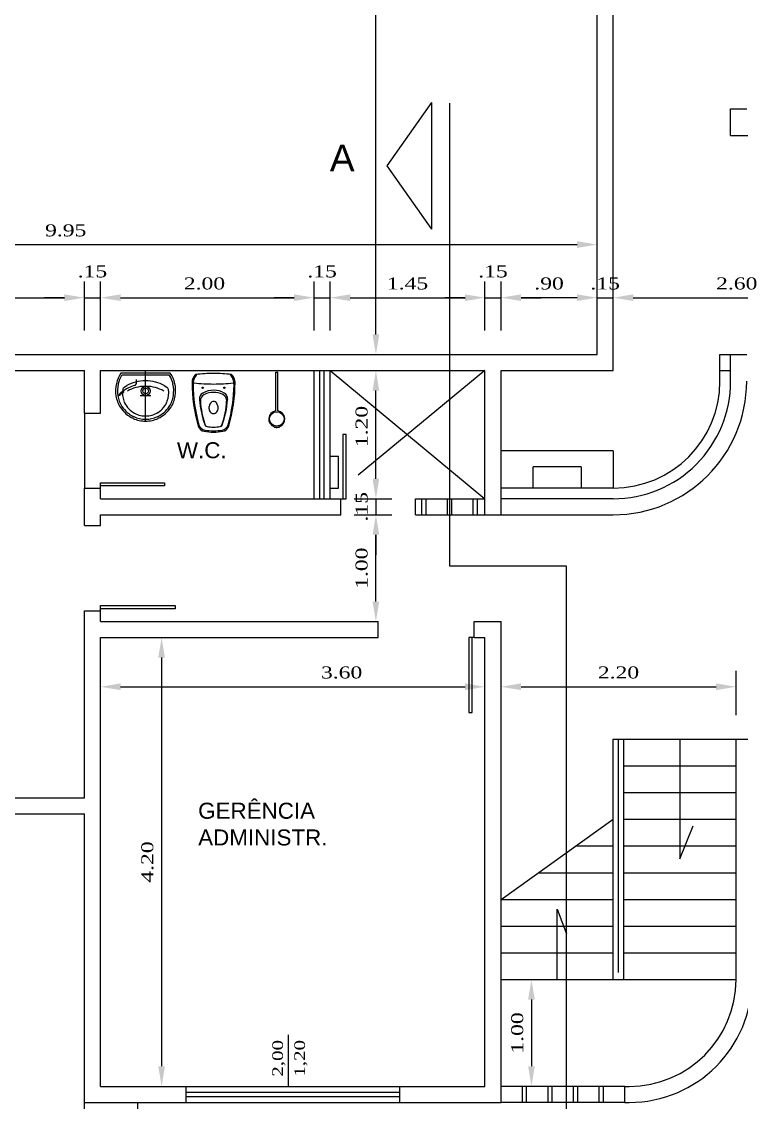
# Model space of a CAD drawing. Extents: x 2634 to 2816, y 1224 to 1357.
# Drawn here: x 2641.61 to 2648.35, y 1306.83 to 1316.94 of the extents above; entities that cross this region are included whole.
import ezdxf

# ---------------------------------------------------------------- set-up
doc = ezdxf.new("R2010")
doc.units = 0
doc.header["$LTSCALE"] = 35
for name, pattern in [('DASHDOTX2', [2, 1, -0.5, 0, -0.5]), ('DASHED', [0.75, 0.5, -0.25]), ('DASHEDX2', [1.5, 1, -0.5])]:
    doc.linetypes.add(name, pattern=pattern)
doc.layers.get('0').update_dxf_attribs({"linetype": 'CONTINUOUS'})
doc.layers.get('DEFPOINTS').update_dxf_attribs({"linetype": 'CONTINUOUS'})
for name, color, linetype in [('ALVENARIA', 1, 'CONTINUOUS'), ('ESPEC', 2, 'CONTINUOUS'), ('FRACA', 2, 'CONTINUOUS'), ('MÉDIA', 4, 'CONTINUOUS')]:
    doc.layers.add(name, color=color, linetype=linetype)
doc.styles.add('REGUA60', font='times.ttf', dxfattribs={"width": 1.3})
doc.dimstyles.new('STANDARD$0', dxfattribs={"dimscale": 0.75, "dimtxt": 1.5, "dimasz": 0.01, "dimexe": 2, "dimexo": 3, "dimgap": 0.98, "dimtad": 1, "dimrnd": 0.5, "dimdsep": 46, "dimlunit": 6, "dimtxsty": 'REGUA60', "dimblk1": 'ARCHTICK', "dimblk2": 'ARCHTICK', "dimsah": 1, "dimcen": 4, "dimdle": 4, "dimclrt": 2, "dimaunit": 1, "dimadec": 0, "dimazin": 0, "dimtfac": 1, "dimtdec": 4, "dimtofl": 0, "dimtmove": 0, "dimatfit": 3, "dimldrblk": 'ARCHTICK', "dimfxl": 1, "dimtolj": 1, "dimtzin": 0, "dimarcsym": 0})

# ---------------------------------------------------------------- blocks, each defined once
blk = doc.blocks.new('*D13')
at = {"layer": 'DEFPOINTS', "color": 0}
for p in [(2642.196, 1314.358), (2637.196, 1313.826), (2642.196, 1313.826)]:
    blk.add_point(p, dxfattribs=at)
at = {"layer": 'ESPEC', "color": 0}
for p, q in [((2637.196, 1314.051), (2637.196, 1314.508)), ((2642.196, 1314.051), (2642.196, 1314.508)), ((2637.384, 1314.358), (2642.009, 1314.358))]:
    blk.add_line(p, q, dxfattribs=at)
for points in [[(2637.384, 1314.389), (2637.384, 1314.327), (2637.196, 1314.358)], [(2642.009, 1314.389), (2642.009, 1314.327), (2642.196, 1314.358)]]:
    blk.add_solid(points, dxfattribs=at)
at = {"layer": 'ESPEC', "color": 2, "insert": (2639.696, 1314.49), "char_height": 0.1125, "attachment_point": 5, "style": 'REGUA60'}
blk.add_mtext('\\A1;5.00', dxfattribs=at)
blk = doc.blocks.new('_ARCHTICK')
at = {"color": 0, "linetype": 'ByBlock', "const_width": 0.15}
blk.add_lwpolyline([(-0.5, -0.5), (0.5, 0.5)], dxfattribs=at)
blk = doc.blocks.new('*D14')
at = {"layer": 'DEFPOINTS', "color": 0}
for p in [(2642.346, 1314.358), (2642.196, 1313.826), (2642.346, 1313.826)]:
    blk.add_point(p, dxfattribs=at)
at = {"layer": 'ESPEC', "color": 0}
for p, q in [((2642.196, 1314.051), (2642.196, 1314.508)), ((2642.346, 1314.051), (2642.346, 1314.508)), ((2642.009, 1314.358), (2641.821, 1314.358)), ((2642.196, 1314.358), (2642.346, 1314.358)), ((2642.534, 1314.358), (2642.721, 1314.358))]:
    blk.add_line(p, q, dxfattribs=at)
for points in [[(2642.009, 1314.389), (2642.009, 1314.327), (2642.196, 1314.358)], [(2642.534, 1314.389), (2642.534, 1314.327), (2642.346, 1314.358)]]:
    blk.add_solid(points, dxfattribs=at)
at = {"layer": 'ESPEC', "color": 2, "insert": (2642.271, 1314.603), "char_height": 0.1125, "attachment_point": 5, "style": 'REGUA60'}
blk.add_mtext('\\A1;.15', dxfattribs=at)
blk = doc.blocks.new('*D15')
at = {"layer": 'DEFPOINTS', "color": 0}
for p in [(2644.346, 1314.358), (2642.346, 1313.826), (2644.346, 1313.826)]:
    blk.add_point(p, dxfattribs=at)
at = {"layer": 'ESPEC', "color": 0}
for p, q in [((2642.346, 1314.051), (2642.346, 1314.508)), ((2644.346, 1314.051), (2644.346, 1314.508)), ((2642.534, 1314.358), (2644.159, 1314.358))]:
    blk.add_line(p, q, dxfattribs=at)
for points in [[(2642.534, 1314.389), (2642.534, 1314.327), (2642.346, 1314.358)], [(2644.159, 1314.389), (2644.159, 1314.327), (2644.346, 1314.358)]]:
    blk.add_solid(points, dxfattribs=at)
at = {"layer": 'ESPEC', "color": 2, "insert": (2643.32, 1314.49), "char_height": 0.1125, "attachment_point": 5, "style": 'REGUA60'}
blk.add_mtext('\\A1;2.00', dxfattribs=at)
blk = doc.blocks.new('*D16')
at = {"layer": 'DEFPOINTS', "color": 0}
for p in [(2644.496, 1314.358), (2644.346, 1313.826), (2644.496, 1313.826)]:
    blk.add_point(p, dxfattribs=at)
at = {"layer": 'ESPEC', "color": 0}
for p, q in [((2644.346, 1314.051), (2644.346, 1314.508)), ((2644.496, 1314.051), (2644.496, 1314.508)), ((2644.159, 1314.358), (2643.971, 1314.358)), ((2644.346, 1314.358), (2644.496, 1314.358)), ((2644.684, 1314.358), (2644.871, 1314.358))]:
    blk.add_line(p, q, dxfattribs=at)
for points in [[(2644.159, 1314.389), (2644.159, 1314.327), (2644.346, 1314.358)], [(2644.684, 1314.389), (2644.684, 1314.327), (2644.496, 1314.358)]]:
    blk.add_solid(points, dxfattribs=at)
at = {"layer": 'ESPEC', "color": 2, "insert": (2644.421, 1314.603), "char_height": 0.1125, "attachment_point": 5, "style": 'REGUA60'}
blk.add_mtext('\\A1;.15', dxfattribs=at)
blk = doc.blocks.new('*D17')
at = {"layer": 'DEFPOINTS', "color": 0}
for p in [(2645.946, 1314.358), (2644.496, 1313.826), (2645.946, 1313.826)]:
    blk.add_point(p, dxfattribs=at)
at = {"layer": 'ESPEC', "color": 0}
for p, q in [((2644.496, 1314.051), (2644.496, 1314.508)), ((2645.946, 1314.051), (2645.946, 1314.508)), ((2644.684, 1314.358), (2645.759, 1314.358))]:
    blk.add_line(p, q, dxfattribs=at)
for points in [[(2644.684, 1314.389), (2644.684, 1314.327), (2644.496, 1314.358)], [(2645.759, 1314.389), (2645.759, 1314.327), (2645.946, 1314.358)]]:
    blk.add_solid(points, dxfattribs=at)
at = {"layer": 'ESPEC', "color": 2, "insert": (2645.221, 1314.49), "char_height": 0.1125, "attachment_point": 5, "style": 'REGUA60'}
blk.add_mtext('\\A1;1.45', dxfattribs=at)
blk = doc.blocks.new('*D18')
at = {"layer": 'DEFPOINTS', "color": 0}
for p in [(2646.096, 1314.358), (2645.946, 1313.826), (2646.096, 1313.826)]:
    blk.add_point(p, dxfattribs=at)
at = {"layer": 'ESPEC', "color": 0}
for p, q in [((2645.946, 1314.051), (2645.946, 1314.508)), ((2646.096, 1314.051), (2646.096, 1314.508)), ((2645.759, 1314.358), (2645.571, 1314.358)), ((2645.946, 1314.358), (2646.096, 1314.358)), ((2646.284, 1314.358), (2646.471, 1314.358))]:
    blk.add_line(p, q, dxfattribs=at)
for points in [[(2645.759, 1314.389), (2645.759, 1314.327), (2645.946, 1314.358)], [(2646.284, 1314.389), (2646.284, 1314.327), (2646.096, 1314.358)]]:
    blk.add_solid(points, dxfattribs=at)
at = {"layer": 'ESPEC', "color": 2, "insert": (2646.021, 1314.603), "char_height": 0.1125, "attachment_point": 5, "style": 'REGUA60'}
blk.add_mtext('\\A1;.15', dxfattribs=at)
blk = doc.blocks.new('*D19')
at = {"layer": 'DEFPOINTS', "color": 0}
for p in [(2646.996, 1314.358), (2646.096, 1313.826), (2646.996, 1313.826)]:
    blk.add_point(p, dxfattribs=at)
at = {"layer": 'ESPEC', "color": 0}
for p, q in [((2646.096, 1314.051), (2646.096, 1314.508)), ((2646.809, 1314.358), (2646.284, 1314.358))]:
    blk.add_line(p, q, dxfattribs=at)
for points in [[(2646.284, 1314.389), (2646.284, 1314.327), (2646.096, 1314.358)], [(2646.809, 1314.389), (2646.809, 1314.327), (2646.996, 1314.358)]]:
    blk.add_solid(points, dxfattribs=at)
at = {"layer": 'ESPEC', "color": 2, "insert": (2646.546, 1314.49), "char_height": 0.1125, "attachment_point": 5, "style": 'REGUA60'}
blk.add_mtext('\\A1;.90', dxfattribs=at)
blk = doc.blocks.new('*D20')
at = {"layer": 'DEFPOINTS', "color": 0}
for p in [(2647.146, 1314.358), (2646.996, 1313.826), (2647.146, 1313.826)]:
    blk.add_point(p, dxfattribs=at)
at = {"layer": 'ESPEC', "color": 0}
for p, q in [((2646.809, 1314.358), (2646.621, 1314.358)), ((2646.996, 1314.358), (2647.146, 1314.358)), ((2647.334, 1314.358), (2647.521, 1314.358))]:
    blk.add_line(p, q, dxfattribs=at)
for points in [[(2646.809, 1314.389), (2646.809, 1314.327), (2646.996, 1314.358)], [(2647.334, 1314.389), (2647.334, 1314.327), (2647.146, 1314.358)]]:
    blk.add_solid(points, dxfattribs=at)
at = {"layer": 'ESPEC', "color": 2, "insert": (2647.071, 1314.49), "char_height": 0.1125, "attachment_point": 5, "style": 'REGUA60'}
blk.add_mtext('\\A1;.15', dxfattribs=at)
blk = doc.blocks.new('*D21')
at = {"layer": 'DEFPOINTS', "color": 0}
for p in [(2649.746, 1314.358), (2647.146, 1313.826), (2649.746, 1313.826)]:
    blk.add_point(p, dxfattribs=at)
at = {"layer": 'ESPEC', "color": 0}
blk.add_line((2647.334, 1314.358), (2649.559, 1314.358), dxfattribs=at)
for points in [[(2647.334, 1314.389), (2647.334, 1314.327), (2647.146, 1314.358)], [(2649.559, 1314.389), (2649.559, 1314.327), (2649.746, 1314.358)]]:
    blk.add_solid(points, dxfattribs=at)
at = {"layer": 'ESPEC', "color": 2, "insert": (2648.303, 1314.49), "char_height": 0.1125, "attachment_point": 5, "style": 'REGUA60'}
blk.add_mtext('\\A1;2.60', dxfattribs=at)
blk = doc.blocks.new('*D24')
at = {"layer": 'DEFPOINTS', "color": 0}
for p in [(2646.996, 1314.855), (2637.046, 1313.826), (2646.996, 1313.826)]:
    blk.add_point(p, dxfattribs=at)
at = {"layer": 'ESPEC', "color": 0}
for p, q in [((2637.046, 1314.051), (2637.046, 1315.005)), ((2637.234, 1314.855), (2646.809, 1314.855))]:
    blk.add_line(p, q, dxfattribs=at)
for points in [[(2637.234, 1314.886), (2637.234, 1314.824), (2637.046, 1314.855)], [(2646.809, 1314.886), (2646.809, 1314.824), (2646.996, 1314.855)]]:
    blk.add_solid(points, dxfattribs=at)
at = {"layer": 'ESPEC', "color": 2, "insert": (2642.021, 1314.987), "char_height": 0.1125, "attachment_point": 5, "style": 'REGUA60'}
blk.add_mtext('\\A1;9.95', dxfattribs=at)
blk = doc.blocks.new('*D25')
at = {"layer": 'DEFPOINTS', "color": 0}
for p in [(2644.925, 1327.826), (2646.996, 1327.826), (2646.996, 1313.826)]:
    blk.add_point(p, dxfattribs=at)
at = {"layer": 'ESPEC', "color": 0}
for p, q in [((2645.871, 1327.826), (2644.775, 1327.826)), ((2644.925, 1314.014), (2644.925, 1327.639))]:
    blk.add_line(p, q, dxfattribs=at)
for points in [[(2644.893, 1327.639), (2644.956, 1327.639), (2644.925, 1327.826)], [(2644.893, 1314.014), (2644.956, 1314.014), (2644.925, 1313.826)]]:
    blk.add_solid(points, dxfattribs=at)
at = {"layer": 'ESPEC', "color": 2, "insert": (2644.792, 1320.826), "char_height": 0.1125, "attachment_point": 5, "rotation": 90, "style": 'REGUA60'}
blk.add_mtext('\\A1;14.00', dxfattribs=at)
blk = doc.blocks.new('*D45')
at = {"layer": 'DEFPOINTS', "color": 0}
for p in [(2644.496, 1313.676), (2644.496, 1312.476), (2644.925, 1312.476)]:
    blk.add_point(p, dxfattribs=at)
at = {"layer": 'ESPEC', "color": 0}
for p, q in [((2644.925, 1312.664), (2644.925, 1313.489)), ((2644.721, 1312.476), (2645.075, 1312.476))]:
    blk.add_line(p, q, dxfattribs=at)
for points in [[(2644.893, 1313.489), (2644.956, 1313.489), (2644.925, 1313.676)], [(2644.893, 1312.664), (2644.956, 1312.664), (2644.925, 1312.476)]]:
    blk.add_solid(points, dxfattribs=at)
at = {"layer": 'ESPEC', "color": 2, "insert": (2644.792, 1313.152), "char_height": 0.1125, "attachment_point": 5, "rotation": 90, "style": 'REGUA60'}
blk.add_mtext('\\A1;1.20', dxfattribs=at)
blk = doc.blocks.new('*D46')
at = {"layer": 'DEFPOINTS', "color": 0}
for p in [(2644.496, 1312.476), (2644.496, 1312.326), (2644.925, 1312.326)]:
    blk.add_point(p, dxfattribs=at)
at = {"layer": 'ESPEC', "color": 0}
for p, q in [((2644.925, 1312.664), (2644.925, 1312.851)), ((2644.925, 1312.476), (2644.925, 1312.326)), ((2644.721, 1312.326), (2645.075, 1312.326)), ((2644.925, 1312.139), (2644.925, 1311.951))]:
    blk.add_line(p, q, dxfattribs=at)
for points in [[(2644.893, 1312.664), (2644.956, 1312.664), (2644.925, 1312.476)], [(2644.893, 1312.139), (2644.956, 1312.139), (2644.925, 1312.326)]]:
    blk.add_solid(points, dxfattribs=at)
at = {"layer": 'ESPEC', "color": 2, "insert": (2644.792, 1312.401), "char_height": 0.1125, "attachment_point": 5, "rotation": 90, "style": 'REGUA60'}
blk.add_mtext('\\A1;.15', dxfattribs=at)
blk = doc.blocks.new('*D47')
at = {"layer": 'DEFPOINTS', "color": 0}
for p in [(2644.496, 1312.326), (2644.496, 1311.326), (2644.925, 1311.326)]:
    blk.add_point(p, dxfattribs=at)
at = {"layer": 'ESPEC', "color": 0}
blk.add_line((2644.925, 1311.514), (2644.925, 1312.139), dxfattribs=at)
for points in [[(2644.893, 1312.139), (2644.956, 1312.139), (2644.925, 1312.326)], [(2644.893, 1311.514), (2644.956, 1311.514), (2644.925, 1311.326)]]:
    blk.add_solid(points, dxfattribs=at)
at = {"layer": 'ESPEC', "color": 2, "insert": (2644.792, 1311.826), "char_height": 0.1125, "attachment_point": 5, "rotation": 90, "style": 'REGUA60'}
blk.add_mtext('\\A1;1.00', dxfattribs=at)
blk = doc.blocks.new('*D48')
at = {"layer": 'DEFPOINTS', "color": 0}
for p in [(2642.346, 1311.176), (2645.946, 1311.176), (2645.946, 1310.716)]:
    blk.add_point(p, dxfattribs=at)
at = {"layer": 'ESPEC', "color": 0}
blk.add_line((2642.534, 1310.716), (2645.759, 1310.716), dxfattribs=at)
for points in [[(2642.534, 1310.748), (2642.534, 1310.685), (2642.346, 1310.716)], [(2645.759, 1310.748), (2645.759, 1310.685), (2645.946, 1310.716)]]:
    blk.add_solid(points, dxfattribs=at)
at = {"layer": 'ESPEC', "color": 2, "insert": (2644.604, 1310.849), "char_height": 0.1125, "attachment_point": 5, "style": 'REGUA60'}
blk.add_mtext('\\A1;3.60', dxfattribs=at)
blk = doc.blocks.new('*D49')
at = {"layer": 'DEFPOINTS', "color": 0}
for p in [(2646.096, 1311.326), (2648.296, 1310.716), (2648.296, 1310.226)]:
    blk.add_point(p, dxfattribs=at)
at = {"layer": 'ESPEC', "color": 0}
for p, q in [((2648.296, 1310.451), (2648.296, 1310.866)), ((2646.284, 1310.716), (2648.109, 1310.716))]:
    blk.add_line(p, q, dxfattribs=at)
for points in [[(2646.284, 1310.748), (2646.284, 1310.685), (2646.096, 1310.716)], [(2648.109, 1310.748), (2648.109, 1310.685), (2648.296, 1310.716)]]:
    blk.add_solid(points, dxfattribs=at)
at = {"layer": 'ESPEC', "color": 2, "insert": (2647.196, 1310.849), "char_height": 0.1125, "attachment_point": 5, "style": 'REGUA60'}
blk.add_mtext('\\A1;2.20', dxfattribs=at)
blk = doc.blocks.new('*D50')
at = {"layer": 'DEFPOINTS', "color": 0}
for p in [(2642.346, 1311.176), (2642.346, 1306.976), (2642.919, 1306.976)]:
    blk.add_point(p, dxfattribs=at)
at = {"layer": 'ESPEC', "color": 0}
blk.add_line((2642.919, 1310.989), (2642.919, 1307.164), dxfattribs=at)
for points in [[(2642.887, 1310.989), (2642.95, 1310.989), (2642.919, 1311.176)], [(2642.887, 1307.164), (2642.95, 1307.164), (2642.919, 1306.976)]]:
    blk.add_solid(points, dxfattribs=at)
at = {"layer": 'ESPEC', "color": 2, "insert": (2642.786, 1309.076), "char_height": 0.1125, "attachment_point": 5, "rotation": 90, "style": 'REGUA60'}
blk.add_mtext('\\A1;4.20', dxfattribs=at)
blk = doc.blocks.new('*D52')
at = {"layer": 'DEFPOINTS', "color": 0}
for p in [(2646.096, 1307.976), (2646.096, 1306.976), (2646.381, 1306.976)]:
    blk.add_point(p, dxfattribs=at)
at = {"layer": 'ESPEC', "color": 0}
blk.add_line((2646.381, 1307.789), (2646.381, 1307.164), dxfattribs=at)
for points in [[(2646.35, 1307.789), (2646.412, 1307.789), (2646.381, 1307.976)], [(2646.35, 1307.164), (2646.412, 1307.164), (2646.381, 1306.976)]]:
    blk.add_solid(points, dxfattribs=at)
at = {"layer": 'ESPEC', "color": 2, "insert": (2646.249, 1307.476), "char_height": 0.1125, "attachment_point": 5, "rotation": 90, "style": 'REGUA60'}
blk.add_mtext('\\A1;1.00', dxfattribs=at)

msp = doc.modelspace()

# ---------------------------------------------------------------- linework, layer by layer
at = {"layer": 'ALVENARIA'}
for p, q in [((2646.996, 1313.826), (2646.996, 1327.826)), ((2647.146, 1313.676), (2647.146, 1319.526)), ((2645.445, 1316.184), (2645.027, 1315.591)), ((2645.445, 1316.184), (2645.445, 1314.999)), ((2648.246, 1315.876), (2648.246, 1316.126)), ((2648.246, 1316.126), (2648.396, 1316.126)), ((2648.246, 1315.876), (2649.746, 1315.876)), ((2645.027, 1315.591), (2645.445, 1314.999)), ((2637.046, 1313.826), (2646.996, 1313.826)), ((2637.196, 1313.676), (2642.196, 1313.676)), ((2642.196, 1313.276), (2642.196, 1313.676)), ((2642.346, 1313.276), (2642.346, 1313.676)), ((2642.346, 1313.676), (2645.946, 1313.676)), ((2645.946, 1312.326), (2645.946, 1313.676)), ((2646.096, 1312.326), (2646.096, 1313.676)), ((2646.096, 1313.676), (2647.146, 1313.676)), ((2642.196, 1313.276), (2642.346, 1313.276)), ((2642.196, 1312.226), (2642.196, 1312.576)), ((2642.196, 1312.576), (2642.346, 1312.576)), ((2642.346, 1312.476), (2642.346, 1312.576)), ((2642.346, 1312.476), (2644.596, 1312.476)), ((2644.596, 1312.326), (2644.596, 1312.476)), ((2645.296, 1312.326), (2645.296, 1312.476)), ((2642.346, 1312.326), (2644.596, 1312.326)), ((2642.346, 1312.226), (2642.346, 1312.326)), ((2645.946, 1312.326), (2646.096, 1312.326)), ((2642.196, 1312.226), (2642.346, 1312.226)), ((2645.613, 1311.849), (2646.707, 1311.849)), ((2642.196, 1311.426), (2642.346, 1311.426)), ((2642.196, 1309.676), (2642.196, 1311.426)), ((2642.346, 1311.326), (2642.346, 1311.426)), ((2642.346, 1311.326), (2644.946, 1311.326)), ((2644.946, 1311.176), (2644.946, 1311.326)), ((2645.846, 1311.176), (2645.846, 1311.326)), ((2645.846, 1311.326), (2646.096, 1311.326)), ((2646.096, 1306.826), (2646.096, 1311.326)), ((2642.346, 1306.976), (2642.346, 1311.176)), ((2642.346, 1311.176), (2644.946, 1311.176)), ((2645.846, 1311.176), (2645.946, 1311.176)), ((2645.946, 1306.976), (2645.946, 1311.176)), ((2648.296, 1307.976), (2648.296, 1310.226)), ((2648.296, 1310.226), (2648.446, 1310.226)), ((2641.196, 1309.676), (2642.196, 1309.676)), ((2641.196, 1309.526), (2642.196, 1309.526)), ((2642.196, 1306.826), (2642.196, 1309.526)), ((2646.096, 1308.726), (2647.146, 1309.476)), ((2642.346, 1306.976), (2643.146, 1306.976)), ((2643.146, 1306.976), (2643.146, 1306.826)), ((2645.146, 1306.976), (2645.146, 1306.826)), ((2645.146, 1306.976), (2645.946, 1306.976)), ((2647.256, 1306.976), (2647.296, 1306.976)), ((2647.256, 1306.826), (2647.256, 1306.976)), ((2642.196, 1306.826), (2643.146, 1306.826)), ((2645.146, 1306.826), (2646.096, 1306.826)), ((2647.256, 1306.826), (2647.296, 1306.826))]:
    msp.add_line(p, q, dxfattribs=at)
at = {"layer": 'ALVENARIA', "linetype": 'DASHDOTX2', "ltscale": 0.3}
for p, q in [((2645.613, 1316.178), (2645.613, 1311.849)), ((2646.707, 1311.849), (2646.707, 1304.296))]:
    msp.add_line(p, q, dxfattribs=at)
at = {"layer": 'ALVENARIA'}
for radius in [1, 1.15]:
    msp.add_arc((2647.296, 1307.976), radius, 270, 0, dxfattribs=at)
at = {"layer": 'FRACA'}
for p, q in [((2648.146, 1313.826), (2648.396, 1313.826)), ((2648.146, 1313.576), (2648.146, 1313.826)), ((2642.769, 1313.652), (2642.541, 1313.652)), ((2642.769, 1313.634), (2642.555, 1313.634)), ((2642.769, 1313.199), (2642.769, 1313.681)), ((2642.996, 1313.652), (2642.769, 1313.652)), ((2642.982, 1313.634), (2642.769, 1313.634)), ((2643.987, 1313.298), (2643.987, 1313.661)), ((2643.987, 1313.661), (2644.007, 1313.661)), ((2644.007, 1313.298), (2644.007, 1313.661)), ((2644.346, 1312.476), (2644.346, 1313.676)), ((2644.496, 1312.476), (2644.496, 1313.676)), ((2648.146, 1313.676), (2648.246, 1313.676)), ((2642.569, 1313.519), (2642.594, 1313.535)), ((2642.685, 1313.562), (2642.685, 1313.591)), ((2642.774, 1313.528), (2642.763, 1313.528)), ((2642.943, 1313.535), (2642.968, 1313.519)), ((2642.719, 1313.444), (2642.818, 1313.444)), ((2642.196, 1313.276), (2642.196, 1312.576)), ((2643.975, 1313.15), (2643.973, 1313.143)), ((2643.997, 1313.138), (2643.997, 1313.147)), ((2643.997, 1313.138), (2643.997, 1313.147)), ((2644.022, 1313.143), (2644.02, 1313.15)), ((2644.646, 1313.076), (2644.616, 1313.076)), ((2644.616, 1313.076), (2644.616, 1312.476)), ((2644.646, 1312.476), (2644.646, 1313.076)), ((2647.146, 1312.926), (2646.096, 1312.926)), ((2647.146, 1312.926), (2647.146, 1312.576)), ((2644.496, 1312.876), (2644.576, 1312.876)), ((2644.576, 1312.576), (2644.576, 1312.876)), ((2646.846, 1312.776), (2646.396, 1312.776)), ((2646.396, 1312.576), (2646.396, 1312.776)), ((2646.846, 1312.776), (2646.846, 1312.576)), ((2642.346, 1312.626), (2642.946, 1312.626)), ((2642.346, 1312.576), (2642.346, 1312.626)), ((2642.946, 1312.596), (2642.346, 1312.596)), ((2642.946, 1312.626), (2642.946, 1312.596)), ((2644.496, 1312.576), (2644.576, 1312.576)), ((2647.146, 1312.576), (2646.096, 1312.576)), ((2644.596, 1312.476), (2644.646, 1312.476)), ((2645.296, 1312.476), (2645.946, 1312.476)), ((2645.296, 1312.326), (2645.946, 1312.326)), ((2646.096, 1312.326), (2647.146, 1312.326)), ((2642.346, 1311.426), (2642.346, 1311.476)), ((2642.346, 1311.476), (2643.046, 1311.476)), ((2643.046, 1311.446), (2642.346, 1311.446)), ((2643.046, 1311.476), (2643.046, 1311.446)), ((2645.846, 1311.176), (2645.796, 1311.176)), ((2645.796, 1311.176), (2645.796, 1310.476)), ((2645.826, 1310.476), (2645.826, 1311.176)), ((2645.796, 1310.476), (2645.826, 1310.476)), ((2647.246, 1310.226), (2648.296, 1310.226)), ((2647.246, 1309.976), (2648.296, 1309.976)), ((2647.246, 1309.726), (2648.296, 1309.726)), ((2647.246, 1309.476), (2648.296, 1309.476)), ((2647.246, 1309.226), (2648.296, 1309.226)), ((2647.246, 1308.976), (2648.296, 1308.976)), ((2647.246, 1308.726), (2648.296, 1308.726)), ((2646.096, 1308.476), (2647.146, 1308.476)), ((2647.246, 1308.476), (2648.296, 1308.476)), ((2646.096, 1308.226), (2647.146, 1308.226)), ((2647.246, 1308.226), (2648.296, 1308.226)), ((2646.096, 1307.976), (2647.146, 1307.976)), ((2647.246, 1307.976), (2648.296, 1307.976)), ((2644.105, 1307.46), (2644.105, 1306.981)), ((2643.146, 1306.976), (2645.146, 1306.976)), ((2647.256, 1306.976), (2646.096, 1306.976)), ((2643.146, 1306.826), (2645.146, 1306.826)), ((2647.256, 1306.826), (2646.096, 1306.826))]:
    msp.add_line(p, q, dxfattribs=at)
at = {"layer": 'FRACA', "linetype": 'DASHED', "ltscale": 0.1}
for p, q in [((2648.246, 1313.576), (2648.246, 1313.826)), ((2647.146, 1312.476), (2646.096, 1312.476))]:
    msp.add_line(p, q, dxfattribs=at)
at = {"layer": 'FRACA', "linetype": 'DASHED'}
for p, q in [((2646.796, 1309.226), (2647.146, 1309.226)), ((2646.446, 1308.976), (2647.146, 1308.976)), ((2646.096, 1308.726), (2647.146, 1308.726))]:
    msp.add_line(p, q, dxfattribs=at)
at = {"layer": 'FRACA', "linetype": 'DASHEDX2'}
msp.add_line((2642.696, 1305.026), (2642.696, 1306.826), dxfattribs=at)
at = {"layer": 'FRACA'}
for centre, radius in [((2642.769, 1313.485), 0.0413), ((2642.769, 1313.485), 0.0265), ((2643.303, 1313.515), 0.00698), ((2643.507, 1313.515), 0.00698), ((2643.997, 1313.223), 0.0677)]:
    msp.add_circle(centre, radius, dxfattribs=at)
for centre, radius, start, end in [((2642.779, 1313.486), 0.292, 145.6764, 166.1231), ((2642.765, 1313.491), 0.26, 148.107, 166.4789), ((2642.541, 1313.648), 0.00458, 86.2746, 137.0412), ((2642.554, 1313.622), 0.0122, 86.2453, 146.4111), ((2642.983, 1313.622), 0.0122, 33.5889, 93.7547), ((2642.773, 1313.491), 0.26, 13.5211, 31.893), ((2642.997, 1313.648), 0.00458, 42.9588, 93.7254), ((2642.759, 1313.486), 0.292, 13.8769, 34.3236), ((2643.3, 1313.566), 0.096, 136.5326, 180), ((2643.312, 1313.566), 0.096, 136.5326, 164.4946), ((2643.182, 1313.669), 0.0611, 321.8555, 326.3665), ((2643.241, 1313.631), 0.00873, 95.7172, 146.3665), ((2643.405, 1311.989), 1.659, 90, 95.7172), ((2643.195, 1313.669), 0.0611, 321.8555, 326.3665), ((2643.26, 1313.623), 0.0196, 114.5237, 139.2949), ((2643.405, 1311.989), 1.659, 84.2828, 90), ((2643.549, 1313.623), 0.0196, 40.7051, 65.4763), ((2643.615, 1313.669), 0.0611, 213.6335, 218.1445), ((2643.497, 1313.566), 0.096, 15.5054, 43.4674), ((2643.569, 1313.631), 0.00873, 33.6335, 84.2828), ((2643.627, 1313.669), 0.0611, 213.6335, 218.1445), ((2643.51, 1313.566), 0.096, 0, 43.4674), ((2642.801, 1313.486), 0.314, 167.1549, 188.836), ((2642.801, 1313.486), 0.296, 167.1745, 188.8227), ((2642.772, 1313.183), 0.369, 116.0535, 130.3035), ((2642.586, 1313.493), 0.031, 122.2379, 171.8233), ((2642.762, 1313.234), 0.345, 104.8117, 119.2263), ((2642.762, 1313.193), 0.334, 104.7831, 119.2263), ((2642.736, 1313.271), 0.275, 104.7373, 117.4177), ((2642.657, 1313.563), 0.0273, 288.0182, 358.6696), ((2642.76, 1313.28), 0.3, 88.3428, 106.6118), ((2642.76, 1313.239), 0.289, 89.4037, 106.6448), ((2642.777, 1313.28), 0.3, 73.3882, 91.6572), ((2642.777, 1313.239), 0.289, 73.3552, 90.5847), ((2642.775, 1313.193), 0.334, 60.7737, 75.2169), ((2642.775, 1313.234), 0.345, 60.7737, 75.1883), ((2642.951, 1313.493), 0.031, 8.1767, 57.7621), ((2642.736, 1313.486), 0.296, 351.1773, 12.8255), ((2642.736, 1313.486), 0.314, 351.164, 12.8451), ((2644.601, 1313.556), 1.397, 179.59, 196.6011), ((2643.401, 1313.541), 0.188, 171.5717, 179.2851), ((2644.601, 1313.556), 1.388, 180.5244, 196.1957), ((2643.401, 1313.541), 0.188, 163.9784, 171.5717), ((2643.222, 1313.567), 0.00698, 171.5717, 263.6349), ((2643.405, 1315.209), 1.659, 263.6349, 270), ((2643.405, 1315.209), 1.659, 270, 276.3651), ((2642.209, 1313.556), 1.388, 343.8043, 359.4756), ((2642.209, 1313.556), 1.397, 343.3989, 0.41), ((2643.588, 1313.567), 0.00698, 276.3651, 8.4283), ((2643.409, 1313.541), 0.188, 8.4283, 16.0216), ((2643.409, 1313.541), 0.188, 0.7149, 8.4283), ((2647.146, 1313.576), 1, 270, 0), ((2647.146, 1313.576), 1.25, 270, 0), ((2642.764, 1313.483), 0.276, 189.2814, 213.3411), ((2642.764, 1313.483), 0.259, 189.2966, 213.3336), ((2642.538, 1313.444), 0.0192, 142.5279, 167.9218), ((2642.522, 1313.448), 0.00252, 169.1124, 280.8876), ((2642.594, 1313.389), 0.0972, 129.3383, 136.9665), ((2642.52, 1313.462), 0.0174, 278.8506, 316.9439), ((2642.686, 1313.282), 0.228, 120.8326, 132.3134), ((2642.756, 1313.464), 0.204, 170.5286, 200.8926), ((2642.781, 1313.464), 0.204, 339.1074, 9.4714), ((2642.774, 1313.483), 0.259, 326.6664, 350.7034), ((2642.774, 1313.483), 0.276, 326.6589, 350.7186), ((2643.338, 1313.409), 0.0655, 120.5583, 184.2477), ((2644.144, 1313.468), 0.873, 184.2477, 200.2598), ((2643.347, 1313.392), 0.0655, 116.109, 182.0289), ((2643.405, 1313.296), 0.196, 90, 120.5583), ((2643.405, 1313.275), 0.196, 90, 116.109), ((2643.405, 1313.296), 0.196, 59.4417, 90), ((2643.405, 1313.275), 0.196, 63.891, 90), ((2642.666, 1313.468), 0.873, 339.7402, 355.7523), ((2643.463, 1313.392), 0.0655, 357.9711, 63.891), ((2643.472, 1313.409), 0.0655, 355.7523, 59.4417), ((2642.775, 1313.491), 0.29, 213.5602, 244.7202), ((2642.775, 1313.491), 0.273, 213.5673, 244.7009), ((2642.765, 1313.463), 0.212, 199.9483, 237.3713), ((2642.763, 1313.491), 0.273, 295.2991, 326.4327), ((2642.772, 1313.463), 0.212, 302.6287, 340.0517), ((2642.763, 1313.491), 0.29, 295.2798, 326.4398), ((2643.98, 1313.415), 0.698, 182.0289, 200.9188), ((2643.417, 1313.326), 0.0555, 167.7779, 198.8244), ((2643.361, 1313.342), 0.00364, 309.4719, 346.4901), ((2643.367, 1313.337), 0.00438, 140.0137, 160.5298), ((2643.419, 1313.326), 0.058, 197.8884, 217.9267), ((2643.442, 1313.331), 0.078, 163.2777, 172.1219), ((2643.424, 1313.336), 0.0591, 144.0457, 163.2777), ((2643.412, 1313.345), 0.0449, 119.7295, 144.0457), ((2643.405, 1313.357), 0.0303, 90, 119.7295), ((2643.405, 1313.357), 0.0303, 60.2705, 90), ((2643.398, 1313.345), 0.0449, 35.9543, 60.2705), ((2643.386, 1313.336), 0.0591, 16.7223, 35.9543), ((2643.39, 1313.326), 0.058, 322.0733, 342.1116), ((2643.368, 1313.331), 0.078, 7.8781, 16.7223), ((2643.449, 1313.342), 0.00364, 193.5099, 230.5281), ((2643.393, 1313.326), 0.0555, 341.1756, 12.2221), ((2643.443, 1313.337), 0.00438, 19.4702, 39.9863), ((2642.83, 1313.415), 0.698, 339.0812, 357.9711), ((2642.766, 1313.463), 0.212, 237.007, 270.6487), ((2642.767, 1313.481), 0.278, 245.3138, 270.4184), ((2642.767, 1313.481), 0.26, 245.334, 270.4184), ((2642.771, 1313.463), 0.212, 269.3513, 302.993), ((2642.771, 1313.481), 0.26, 269.5816, 294.666), ((2642.771, 1313.481), 0.278, 269.5816, 294.6862), ((2643.411, 1313.319), 0.0468, 217.9267, 242.0063), ((2643.405, 1313.309), 0.0348, 242.0063, 270), ((2643.405, 1313.309), 0.0348, 270, 297.9937), ((2643.399, 1313.319), 0.0468, 297.9937, 322.0733), ((2643.997, 1313.223), 0.076, 97.5625, 253.0092), ((2643.997, 1313.223), 0.076, 287.388, 82.4375), ((2643.329, 1313.176), 0.0698, 196.6011, 260.4041), ((2643.335, 1313.188), 0.0698, 196.1957, 260.8899), ((2643.405, 1313.624), 0.524, 260.4041, 270), ((2643.405, 1313.624), 0.512, 260.8899, 270), ((2643.346, 1313.174), 0.0227, 200.2598, 262.5367), ((2643.349, 1313.174), 0.0227, 200.9188, 262.8803), ((2643.405, 1313.624), 0.477, 262.5367, 270), ((2643.405, 1313.624), 0.477, 270, 277.4633), ((2643.405, 1313.624), 0.512, 270, 279.1101), ((2643.405, 1313.624), 0.524, 270, 279.5959), ((2643.461, 1313.174), 0.0227, 277.1197, 339.0812), ((2643.464, 1313.174), 0.0227, 277.4633, 339.7402), ((2643.475, 1313.188), 0.0698, 279.1101, 343.8043), ((2643.481, 1313.176), 0.0698, 279.5959, 343.3989), ((2643.973, 1313.143), 0.000606, 163.0092, 275.2895), ((2643.978, 1313.094), 0.0484, 66.6467, 95.2895), ((2643.997, 1313.223), 0.076, 253.0092, 287.388), ((2644.016, 1313.094), 0.0484, 83.9787, 113.3533), ((2644.022, 1313.143), 0.000606, 263.9787, 17.388)]:
    msp.add_arc(centre, radius, start, end, dxfattribs=at)
at = {"layer": 'FRACA', "linetype": 'DASHED', "ltscale": 0.1}
msp.add_arc((2647.146, 1313.576), 1.1, 269.9984, 0, dxfattribs=at)
at = {"layer": 'MÉDIA', "linetype": 'DASHEDX2', "ltscale": 0.1}
for p, q in [((2644.401, 1312.476), (2644.401, 1313.676)), ((2644.441, 1312.476), (2644.441, 1313.676))]:
    msp.add_line(p, q, dxfattribs=at)
at = {"layer": 'MÉDIA'}
for p, q in [((2644.496, 1313.676), (2645.946, 1312.476)), ((2645.946, 1313.676), (2644.759, 1312.697)), ((2645.353, 1312.476), (2645.353, 1312.326)), ((2645.393, 1312.476), (2645.393, 1312.326)), ((2645.593, 1312.476), (2645.593, 1312.326)), ((2645.633, 1312.476), (2645.633, 1312.326)), ((2645.833, 1312.476), (2645.833, 1312.326)), ((2645.873, 1312.476), (2645.873, 1312.326)), ((2647.146, 1307.976), (2647.146, 1310.226)), ((2647.146, 1310.226), (2647.246, 1310.226)), ((2647.196, 1308.041), (2647.196, 1310.226)), ((2647.246, 1307.976), (2647.246, 1310.226)), ((2647.771, 1310.226), (2647.771, 1309.105)), ((2647.771, 1309.105), (2647.894, 1309.416)), ((2646.621, 1307.976), (2646.621, 1308.636)), ((2646.621, 1308.636), (2646.708, 1308.404)), ((2647.146, 1307.976), (2647.246, 1307.976)), ((2646.296, 1306.826), (2646.296, 1306.976)), ((2646.336, 1306.826), (2646.336, 1306.976)), ((2646.536, 1306.826), (2646.536, 1306.976)), ((2646.576, 1306.826), (2646.576, 1306.976)), ((2646.776, 1306.826), (2646.776, 1306.976)), ((2646.816, 1306.826), (2646.816, 1306.976)), ((2647.016, 1306.826), (2647.016, 1306.976)), ((2647.056, 1306.826), (2647.056, 1306.976)), ((2643.146, 1306.921), (2645.146, 1306.921)), ((2643.146, 1306.881), (2645.146, 1306.881)), ((2642.196, 1305.526), (2642.196, 1306.826))]:
    msp.add_line(p, q, dxfattribs=at)

# ---------------------------------------------------------------- texts
at = {"layer": 'FRACA', "insert": (2643.261, 1309.631), "char_height": 0.15, "attachment_point": 1, "style": 'REGUA60'}
msp.add_mtext('\\fArial|b0|i0|c0|p34;\\C4;GERÊNCIA \\PADMINISTR.', dxfattribs=at)
at = {"layer": 'FRACA', "char_height": 0.1, "attachment_point": 1, "rotation": 90, "style": 'REGUA60'}
for s, insert in [('\\C4;2,00', (2643.955, 1307.067)), ('\\C4;1,20', (2644.161, 1307.067))]:
    msp.add_mtext(s, dxfattribs=dict(at, insert=insert))
at = {"layer": 'MÉDIA', "attachment_point": 1, "style": 'REGUA60'}
for s, insert, char_height in [('\\fArial|b0|i0|c0|p34;\\C4;A', (2644.493, 1315.79), 0.25), ('\\fArial|b0|i0|c0|p34;\\C4;W.C.', (2643.062, 1313.005), 0.15)]:
    msp.add_mtext(s, dxfattribs=dict(at, insert=insert, char_height=char_height))

# ---------------------------------------------------------------- dimensions: what is measured, and where the dimension line sits
at = {"layer": 'ESPEC'}
for base, p1, p2, override, picture, middle in [((2644.925, 1327.826), (2646.996, 1313.826), (2646.996, 1327.826), {"dimtxt": 0.15, "dimasz": 0.25, "dimexe": 0.2, "dimexo": 1.5, "dimgap": 0.1, "dimtoh": 1, "dimlfac": -1, "dimrnd": 14, "dimzin": 7, "dimlunit": 2, "dimsah": 0, "dimdle": 0.1, "dimse1": 1, "dimtofl": 1, "dimatfit": 0}, '*D25', (2644.792, 1320.826)), ((2644.925, 1312.476), (2644.496, 1313.676), (2644.496, 1312.476), {"dimtxt": 0.15, "dimasz": 0.25, "dimexe": 0.2, "dimexo": 0.3, "dimgap": 0.1, "dimjust": 1, "dimtoh": 1, "dimlfac": -1, "dimrnd": 0, "dimzin": 7, "dimlunit": 2, "dimsah": 0, "dimdle": 0.1, "dimse1": 1, "dimtofl": 1, "dimatfit": 0}, '*D45', (2644.792, 1313.152)), ((2644.925, 1311.326), (2644.496, 1312.326), (2644.496, 1311.326), {"dimtxt": 0.15, "dimasz": 0.25, "dimexe": 0.2, "dimexo": 0.3, "dimgap": 0.1, "dimjust": 1, "dimtoh": 1, "dimlfac": -1, "dimrnd": 0, "dimzin": 7, "dimlunit": 2, "dimsah": 0, "dimdle": 0.1, "dimse1": 1, "dimse2": 1, "dimtofl": 1, "dimatfit": 0}, '*D47', (2644.792, 1311.826)), ((2642.919, 1306.976), (2642.346, 1311.176), (2642.346, 1306.976), {"dimtxt": 0.15, "dimasz": 0.25, "dimexe": 0.2, "dimexo": 0.3, "dimgap": 0.1, "dimtoh": 1, "dimlfac": -1, "dimrnd": 0, "dimzin": 7, "dimlunit": 2, "dimsah": 0, "dimdle": 0.1, "dimse1": 1, "dimse2": 1, "dimtofl": 1, "dimatfit": 0}, '*D50', (2642.786, 1309.076)), ((2646.381, 1306.976), (2646.096, 1307.976), (2646.096, 1306.976), {"dimtxt": 0.15, "dimasz": 0.25, "dimexe": 0.2, "dimexo": 0.3, "dimgap": 0.1, "dimtoh": 1, "dimlfac": -1, "dimrnd": 0, "dimzin": 7, "dimlunit": 2, "dimsah": 0, "dimdle": 0.1, "dimse1": 1, "dimse2": 1, "dimtofl": 1, "dimatfit": 0}, '*D52', (2646.249, 1307.476))]:
    dim = msp.add_linear_dim(base=base, p1=p1, p2=p2, angle=90, dimstyle='STANDARD$0', override=override, dxfattribs=at)
    dim.commit()
    dim.dimension.update_dxf_attribs({"geometry": picture, "text_midpoint": middle})
for base, p1, p2, override, picture, middle in [((2646.996, 1314.855), (2637.046, 1313.826), (2646.996, 1313.826), {"dimtxt": 0.15, "dimasz": 0.25, "dimexe": 0.2, "dimexo": 0.3, "dimgap": 0.1, "dimtoh": 1, "dimlfac": -1, "dimrnd": 0, "dimzin": 7, "dimlunit": 2, "dimsah": 0, "dimdle": 0.1, "dimse2": 1, "dimtofl": 1, "dimatfit": 0}, '*D24', (2642.021, 1314.987)), ((2642.196, 1314.358), (2637.196, 1313.826), (2642.196, 1313.826), {"dimtxt": 0.15, "dimasz": 0.25, "dimexe": 0.2, "dimexo": 0.3, "dimgap": 0.1, "dimtoh": 1, "dimlfac": -1, "dimrnd": 0, "dimzin": 7, "dimlunit": 2, "dimsah": 0, "dimdle": 0.1, "dimtofl": 1, "dimatfit": 0}, '*D13', (2639.696, 1314.49)), ((2645.946, 1314.358), (2644.496, 1313.826), (2645.946, 1313.826), {"dimtxt": 0.15, "dimasz": 0.25, "dimexe": 0.2, "dimexo": 0.3, "dimgap": 0.1, "dimtoh": 1, "dimlfac": -1, "dimrnd": 0, "dimzin": 7, "dimlunit": 2, "dimsah": 0, "dimdle": 0.1, "dimtofl": 1, "dimatfit": 0}, '*D17', (2645.221, 1314.49)), ((2646.996, 1314.358), (2646.096, 1313.826), (2646.996, 1313.826), {"dimtxt": 0.15, "dimasz": 0.25, "dimexe": 0.2, "dimexo": 0.3, "dimgap": 0.1, "dimjust": 1, "dimtoh": 1, "dimlfac": -1, "dimrnd": 0, "dimzin": 7, "dimlunit": 2, "dimsah": 0, "dimdle": 0.1, "dimse2": 1, "dimtofl": 1, "dimatfit": 0}, '*D19', (2646.546, 1314.49)), ((2648.296, 1310.716), (2646.096, 1311.326), (2648.296, 1310.226), {"dimtxt": 0.15, "dimasz": 0.25, "dimexe": 0.2, "dimexo": 0.3, "dimgap": 0.1, "dimtoh": 1, "dimlfac": -1, "dimrnd": 0, "dimzin": 7, "dimlunit": 2, "dimsah": 0, "dimdle": 0.1, "dimse1": 1, "dimtofl": 1, "dimatfit": 0}, '*D49', (2647.196, 1310.849))]:
    dim = msp.add_linear_dim(base=base, p1=p1, p2=p2, dimstyle='STANDARD$0', override=override, dxfattribs=at)
    dim.commit()
    dim.dimension.update_dxf_attribs({"geometry": picture, "text_midpoint": middle})
for base, p1, p2, override, picture, middle in [((2642.346, 1314.358), (2642.196, 1313.826), (2642.346, 1313.826), {"dimtxt": 0.15, "dimasz": 0.25, "dimexe": 0.2, "dimexo": 0.3, "dimgap": 0.25, "dimjust": 1, "dimtoh": 1, "dimlfac": -1, "dimrnd": 0, "dimzin": 7, "dimlunit": 2, "dimsah": 0, "dimdle": 0.1, "dimtofl": 1, "dimatfit": 0}, '*D14', (2642.271, 1314.358)), ((2644.496, 1314.358), (2644.346, 1313.826), (2644.496, 1313.826), {"dimtxt": 0.15, "dimasz": 0.25, "dimexe": 0.2, "dimexo": 0.3, "dimgap": 0.25, "dimjust": 1, "dimtoh": 1, "dimlfac": -1, "dimrnd": 0, "dimzin": 7, "dimlunit": 2, "dimsah": 0, "dimdle": 0.1, "dimtofl": 1, "dimatfit": 0}, '*D16', (2644.421, 1314.358)), ((2646.096, 1314.358), (2645.946, 1313.826), (2646.096, 1313.826), {"dimtxt": 0.15, "dimasz": 0.25, "dimexe": 0.2, "dimexo": 0.3, "dimgap": 0.25, "dimjust": 1, "dimtoh": 1, "dimlfac": -1, "dimrnd": 0, "dimzin": 7, "dimlunit": 2, "dimsah": 0, "dimdle": 0.1, "dimtofl": 1, "dimatfit": 0}, '*D18', (2646.021, 1314.358)), ((2644.346, 1314.358), (2642.346, 1313.826), (2644.346, 1313.826), {"dimtxt": 0.15, "dimasz": 0.25, "dimexe": 0.2, "dimexo": 0.3, "dimgap": 0.1, "dimtoh": 1, "dimlfac": -1, "dimrnd": 0, "dimzin": 7, "dimlunit": 2, "dimsah": 0, "dimdle": 0.1, "dimtofl": 1, "dimatfit": 0}, '*D15', (2643.32, 1314.358)), ((2647.146, 1314.358), (2646.996, 1313.826), (2647.146, 1313.826), {"dimtxt": 0.15, "dimasz": 0.25, "dimexe": 0.2, "dimexo": 0.3, "dimgap": 0.1, "dimjust": 1, "dimtoh": 1, "dimlfac": -1, "dimrnd": 0, "dimzin": 7, "dimlunit": 2, "dimsah": 0, "dimdle": 0.1, "dimse1": 1, "dimse2": 1, "dimtofl": 1, "dimatfit": 0}, '*D20', (2647.071, 1314.358)), ((2649.746, 1314.358), (2647.146, 1313.826), (2649.746, 1313.826), {"dimtxt": 0.15, "dimasz": 0.25, "dimexe": 0.2, "dimexo": 0.3, "dimgap": 0.1, "dimjust": 1, "dimtoh": 1, "dimlfac": -1, "dimrnd": 0, "dimzin": 7, "dimlunit": 2, "dimsah": 0, "dimdle": 0.1, "dimse1": 1, "dimse2": 1, "dimtofl": 1, "dimatfit": 0}, '*D21', (2648.303, 1314.358)), ((2645.946, 1310.716), (2642.346, 1311.176), (2645.946, 1311.176), {"dimtxt": 0.15, "dimasz": 0.25, "dimexe": 0.2, "dimexo": 0.3, "dimgap": 0.1, "dimjust": 1, "dimtoh": 1, "dimlfac": -1, "dimrnd": 0, "dimzin": 7, "dimlunit": 2, "dimsah": 0, "dimdle": 0.1, "dimse1": 1, "dimse2": 1, "dimtofl": 1, "dimatfit": 0}, '*D48', (2644.604, 1310.716))]:
    dim = msp.add_linear_dim(base=base, p1=p1, p2=p2, dimstyle='STANDARD$0', override=override, dxfattribs=at)
    dim.commit()
    dim.dimension.update_dxf_attribs({"geometry": picture, "text_midpoint": middle, "dimtype": 160})
dim = msp.add_linear_dim(base=(2644.925, 1312.326), p1=(2644.496, 1312.476), p2=(2644.496, 1312.326), angle=90, dimstyle='STANDARD$0', override={"dimtxt": 0.15, "dimasz": 0.25, "dimexe": 0.2, "dimexo": 0.3, "dimgap": 0.1, "dimjust": 1, "dimlfac": -1, "dimrnd": 0, "dimzin": 7, "dimlunit": 2, "dimsah": 0, "dimdle": 0.1, "dimse1": 1, "dimtofl": 1, "dimatfit": 0}, dxfattribs=at)
dim.commit()
dim.dimension.update_dxf_attribs({"geometry": '*D46', "text_midpoint": (2644.925, 1312.401), "dimtype": 160})

doc.saveas('drawing.dxf')
